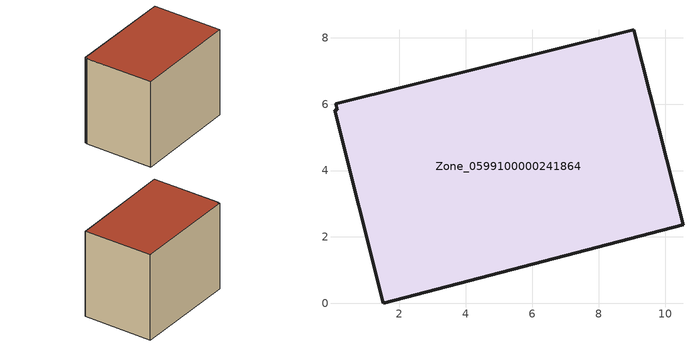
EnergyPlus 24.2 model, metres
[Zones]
Zone_0599100000241864
 floor ground (C_G): 0.07,6.01 9.06,8.24 10.54,2.36 1.5,0 0.04,5.82 0.12,5.83 z0
 wall outside (C_F): 10.54,2.36 9.06,8.24 0.07,6.01 0.12,5.83 0.04,5.82 1.5,0 10.54,2.36 z0:7.65
 roof outside (C_R): 9.06,8.24 0.07,6.01 0.12,5.83 0.04,5.82 1.5,0 10.54,2.36 z7.65
[BUILDING]
Pand.0599100000241864: North Axis=0; Terrain=City; Loads Convergence Tolerance Value=0.04; Temperature Convergence Tolerance Value=0.4; Solar Distribution=FullExterior; Maximum Number of Warmup Days=25; Minimum Number of Warmup Days=1
[Site:Location]
Rotterdam.The.Hague.AP_ZH_NLD Design_Conditions: Latitude=51.96; Longitude=4.45; Time Zone=1; Elevation=-4.5
[SITE:GROUNDTEMPERATURE:BUILDINGSURFACE]
18, 18, 18, 18, 18, 18, 18, 18, 18, 18, 18, 18
[MATERIAL] Thermal Absorptance=0.9; Solar Absorptance=0.7; Visible Absorptance=0.7
Name | Roughness | Thickness | Conductivity | Density | Specific Heat
G.TI.1965-1974 | MediumSmooth | 0.15 | 0.882353 | 540 | 1210
F.TI.1965-1974 | Rough | 0.3 | 0.697674 | 1920 | 840
R.TI.1965-1974 | MediumRough | 0.2 | 0.232558 | 1500 | 1000
[CONSTRUCTION]
C_G: G.TI.1965-1974
C_F: F.TI.1965-1974
C_R: R.TI.1965-1974
[ZONE]
Zone_0599100000241864: Type=1; Multiplier=1; Ceiling Height=Autocalculate; Volume=Autocalculate; Floor Area=autocalculate; Part of Total Floor Area=Yes
[ZONEINFILTRATION:DESIGNFLOWRATE]
Infil_Zone_0599100000241864: Zone or ZoneList or Space or SpaceList=Zone_0599100000241864; Schedule=AlwaysOn; Design Flow Rate Calculation Method=Flow/Area; Flow Rate per Floor Area=0.003; Constant Term Coefficient=1; Temperature Term Coefficient=0; Velocity Term Coefficient=0; Velocity Squared Term Coefficient=0
[HVACTEMPLATE:ZONE:IDEALLOADSAIRSYSTEM]
Zone_0599100000241864: Maximum Heating Supply Air Temperature=50; Minimum Cooling Supply Air Temperature=13; Maximum Heating Supply Air Humidity Ratio=0.0156; Minimum Cooling Supply Air Humidity Ratio=0.0077; Heating Limit=NoLimit; Cooling Limit=NoLimit; Dehumidification Control Type=ConstantSensibleHeatRatio; Cooling Sensible Heat Ratio=0.7; Dehumidification Setpoint=60; Humidification Control Type=None; Humidification Setpoint=30; Outdoor Air Method=None; Outdoor Air Flow Rate per Person=0.00944; Outdoor Air Flow Rate per Zone Floor Area=0; Outdoor Air Flow Rate per Zone=0; Demand Controlled Ventilation Type=None; Outdoor Air Economizer Type=NoEconomizer; Heat Recovery Type=None; Sensible Heat Recovery Effectiveness=0.7; Latent Heat Recovery Effectiveness=0.65
[ZONECONTROL:THERMOSTAT]
ThermostatControl_Zone_0599100000241864: Zone or ZoneList=Zone_0599100000241864; Control Type Schedule=DualSetpointControlType; Control 1=Thermostat_Zone_0599100000241864; Temperature Difference Between Cutout And Setpoint=0
[THERMOSTATSETPOINT:DUALSETPOINT]
Thermostat_Zone_0599100000241864: Heating Setpoint Temperature Schedule=HeatingSetpoint_Zone_0599100000241864; Cooling Setpoint Temperature Schedule=CoolingSetpoint_Zone_0599100000241864
[SCHEDULE:COMPACT]
HeatingSetpoint_Zone_0599100000241864: Through: 12/31, For: AllDays, Until: 24:00, 21
CoolingSetpoint_Zone_0599100000241864: Through: 12/31, For: AllDays, Until: 24:00, 24
DualSetpointControlType: Through: 12/31, For: AllDays, Until: 24:00, 4
AlwaysOn: Through: 12/31, For: AllDays, Until: 24:00, 1
